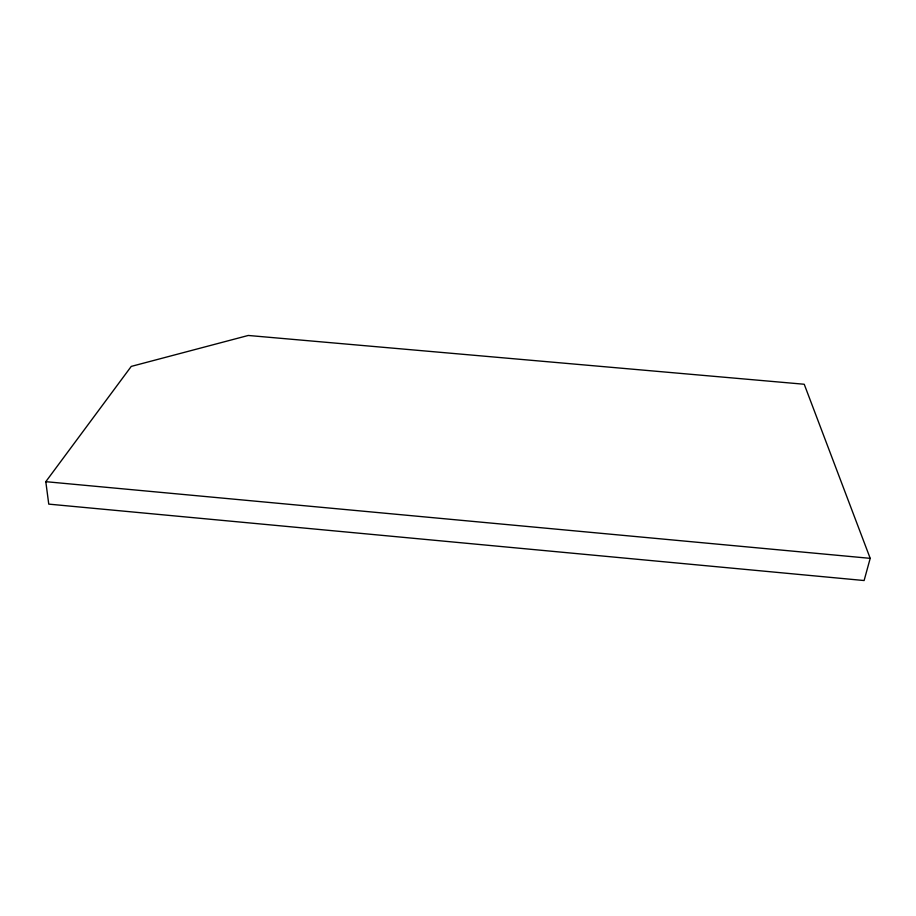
<?xml version="1.0" encoding="UTF-8"?>
<svg xmlns="http://www.w3.org/2000/svg" width="916" height="916" viewBox="0 0 916 916"><rect width="100%" height="100%" fill="white"/><g stroke="black" fill="none" stroke-linecap="round" stroke-linejoin="round"><path stroke-width="1.37" d="M870.2 558.348L864.109 580.538L48.754 504.121L45.8 481.679L131.263 366.4L248.27 335.462L804.225 384.251L870.2 558.348L45.8 481.679"/></g></svg>
